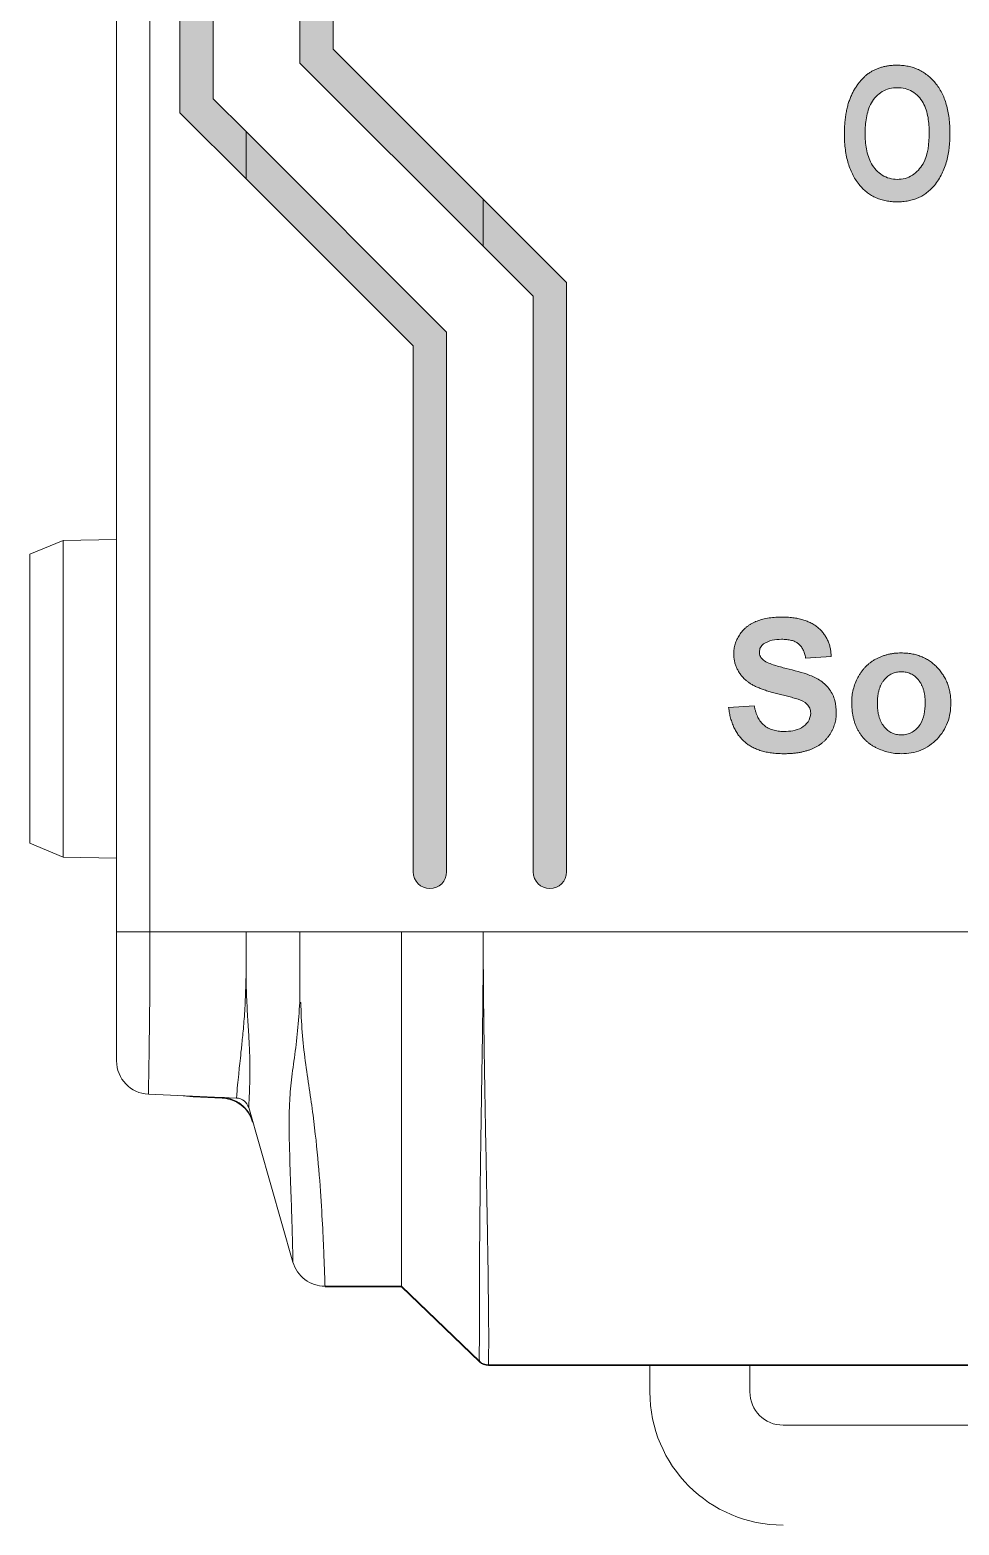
# Model space of a CAD drawing. Extents: x 222 to 1672, y 144 to 807.
# Drawn here: x 921.63 to 935.57, y 371.67 to 394.12 of the extents above; entities that cross this region are included whole.
import ezdxf

# ---------------------------------------------------------------- set-up
doc = ezdxf.new("R2010")
doc.units = 0
doc.header["$LTSCALE"] = 2
doc.header["$MEASUREMENT"] = 0
doc.layers.get('0').update_dxf_attribs({"linetype": 'CONTINUOUS'})
doc.layers.add('DIM', color=7, linetype='CONTINUOUS')

msp = doc.modelspace()

# ---------------------------------------------------------------- hatches: boundary and pattern name
at = {"layer": 'DIM', "lineweight": 5}
for points in [[(926.18036, 393.826), (926.18036, 463.32772), (928.43036, 465.57772), (928.43036, 466.28483), (925.68036, 463.53483), (925.68036, 393.61889), (928.43036, 390.86889), (928.43036, 391.576)], [(924.38036, 393.08042), (924.38036, 464.07331), (924.87225, 464.56521), (924.87225, 465.27231), (923.88036, 464.28042), (923.88036, 392.87331), (924.87225, 391.88141), (924.87225, 392.58852)]]:
    msp.add_hatch(color=256, dxfattribs=at).paths.add_polyline_path(points, flags=0)
h = msp.add_hatch(color=256, dxfattribs=at)
edge = h.paths.add_edge_path(flags=0)
edge.add_spline(control_points=[(935.4325, 392.5605), (935.432, 392.60044), (935.43103, 392.67802), (935.41998, 392.79078), (935.40353, 392.89673), (935.37901, 392.99547), (935.34846, 393.08754), (935.31013, 393.17211), (935.26547, 393.2501), (935.21337, 393.32008), (935.15629, 393.38269), (935.09461, 393.4371), (935.0289, 393.4833), (934.95914, 393.52136), (934.88514, 393.5508), (934.80704, 393.5713), (934.72501, 393.58438), (934.66889, 393.58577), (934.64029, 393.58647)], knot_values=[0, 0, 0, 0, 0.16413341, 0.31887244, 0.46535382, 0.60456446, 0.73665105, 0.86360149, 0.98570802, 1.10540048, 1.22153028, 1.33344552, 1.44284486, 1.55110726, 1.65944821, 1.76940037, 1.8825143, 2, 2, 2, 2], weights=[1, 1, 1, 1, 1, 1, 1, 1, 1, 1, 1, 1, 1, 1, 1, 1, 1, 1, 1], degree=3, periodic=0)
edge.add_spline(control_points=[(934.64029, 393.58647), (934.62053, 393.5862), (934.58161, 393.58565), (934.52437, 393.58031), (934.46937, 393.57128), (934.41653, 393.55929), (934.36602, 393.54346), (934.31797, 393.52377), (934.27186, 393.50107), (934.22795, 393.47468), (934.18635, 393.44443), (934.14704, 393.4106), (934.10931, 393.37356), (934.07419, 393.33225), (934.0403, 393.2878), (934.00936, 393.23912), (933.9793, 393.18759), (933.95243, 393.13183), (933.92724, 393.07263), (933.90662, 393.00905), (933.88797, 392.94201), (933.8738, 392.87072), (933.86179, 392.79576), (933.85396, 392.71675), (933.84895, 392.63389), (933.84838, 392.57728), (933.84808, 392.54832)], knot_values=[0, 0, 0, 0, 0.08035255, 0.15825319, 0.23350365, 0.30690328, 0.37841689, 0.44850048, 0.5178831, 0.58723082, 0.65655889, 0.72679347, 0.7979847, 0.87132245, 0.94713391, 1.02511223, 1.10570173, 1.1896033, 1.27665455, 1.36712093, 1.46121165, 1.55950454, 1.66252583, 1.76982127, 1.88224659, 2, 2, 2, 2], weights=[1, 1, 1, 1, 1, 1, 1, 1, 1, 1, 1, 1, 1, 1, 1, 1, 1, 1, 1, 1, 1, 1, 1, 1, 1, 1, 1], degree=3, periodic=0)
edge.add_spline(control_points=[(933.84808, 392.54832), (933.84875, 392.50866), (933.85004, 392.43134), (933.86118, 392.31862), (933.87923, 392.21235), (933.90463, 392.11262), (933.93765, 392.01942), (933.97777, 391.93275), (934.02524, 391.85224), (934.06305, 391.80376), (934.08185, 391.77966)], knot_values=[0, 0, 0, 0, 0.2902097, 0.56574209, 0.82794709, 1.07839024, 1.31793375, 1.55047019, 1.77645499, 2, 2, 2, 2], weights=[1, 1, 1, 1, 1, 1, 1, 1, 1, 1, 1], degree=3, periodic=0)
edge.add_spline(control_points=[(934.08185, 391.77966), (934.09923, 391.75996), (934.13352, 391.7211), (934.1929, 391.67166), (934.25595, 391.62899), (934.32395, 391.59425), (934.39671, 391.56732), (934.47423, 391.5486), (934.55629, 391.53625), (934.61265, 391.53511), (934.64151, 391.53453)], knot_values=[0, 0, 0, 0, 0.24894178, 0.491279, 0.73095165, 0.97041785, 1.2141796, 1.46549759, 1.72625883, 2, 2, 2, 2], weights=[1, 1, 1, 1, 1, 1, 1, 1, 1, 1, 1], degree=3, periodic=0)
edge.add_spline(control_points=[(934.64151, 391.53453), (934.67009, 391.53535), (934.72599, 391.53695), (934.80769, 391.5483), (934.88462, 391.5679), (934.95726, 391.59462), (935.02501, 391.62988), (935.08823, 391.67272), (935.14695, 391.72331), (935.18131, 391.76232), (935.19873, 391.78209)], knot_values=[0, 0, 0, 0, 0.27166142, 0.53138012, 0.78216013, 1.02510132, 1.26553446, 1.50630444, 1.74972172, 2, 2, 2, 2], weights=[1, 1, 1, 1, 1, 1, 1, 1, 1, 1, 1], degree=3, periodic=0)
edge.add_spline(control_points=[(935.19873, 391.78209), (935.24174, 391.83711), (935.28091, 391.89447), (935.34129, 392.01726), (935.36503, 392.08171), (935.41938, 392.28286), (935.43021, 392.42185), (935.4325, 392.5605)], knot_values=[0, 0, 0, 0, 0.5, 0.5, 1, 1, 2, 2, 2, 2], weights=[1, 1, 1, 1, 1, 1, 1, 1], degree=3, periodic=0)
edge = h.paths.add_edge_path(flags=0)
edge.add_spline(control_points=[(935.12081, 392.56862), (935.11903, 392.40992), (935.10521, 392.24731), (934.98912, 392.03765), (934.93389, 391.97793), (934.83454, 391.91431), (934.79773, 391.8978), (934.72143, 391.87679), (934.68203, 391.87359), (934.64232, 391.87219)], knot_values=[0, 0, 0, 0, 1, 1, 1.5, 1.5, 1.75, 1.75, 2, 2, 2, 2], weights=[1, 1, 1, 1, 1, 1, 1, 1, 1, 1], degree=3, periodic=0)
edge.add_spline(control_points=[(934.64232, 391.87219), (934.60243, 391.87348), (934.56243, 391.87757), (934.48681, 391.89861), (934.45034, 391.9149), (934.35, 391.97896), (934.29553, 392.03912), (934.21641, 392.1754), (934.19331, 392.2525), (934.16472, 392.40513), (934.1607, 392.48317), (934.15977, 392.56172)], knot_values=[0, 0, 0, 0, 0.25, 0.25, 0.5, 0.5, 1, 1, 1.5, 1.5, 2, 2, 2, 2], weights=[1, 1, 1, 1, 1, 1, 1, 1, 1, 1, 1, 1], degree=3, periodic=0)
edge.add_spline(control_points=[(934.15977, 392.56172), (934.16066, 392.64072), (934.16479, 392.71932), (934.19193, 392.87424), (934.21423, 392.95145), (934.29187, 393.08976), (934.34883, 393.14937), (934.44963, 393.20972), (934.48686, 393.22504), (934.56339, 393.24427), (934.60262, 393.24799), (934.64232, 393.24881)], knot_values=[0, 0, 0, 0, 0.5, 0.5, 1, 1, 1.5, 1.5, 1.75, 1.75, 2, 2, 2, 2], weights=[1, 1, 1, 1, 1, 1, 1, 1, 1, 1, 1, 1], degree=3, periodic=0)
edge.add_spline(control_points=[(934.64232, 393.24881), (934.72115, 393.24715), (934.80009, 393.23099), (934.93451, 393.14974), (934.9903, 393.09069), (935.0674, 392.95429), (935.08935, 392.87734), (935.11602, 392.72448), (935.11975, 392.64673), (935.12081, 392.56862)], knot_values=[0, 0, 0, 0, 0.5, 0.5, 1, 1, 1.5, 1.5, 2, 2, 2, 2], weights=[1, 1, 1, 1, 1, 1, 1, 1, 1, 1], degree=3, periodic=0)
h = msp.add_hatch(color=256, dxfattribs=at)
edge = h.paths.add_edge_path(flags=0)
edge.add_line((927.38036, 389.37331), (927.38036, 381.47686))
edge.add_arc((927.63036, 381.47686), 0.25, 180, 360)
edge.add_line((927.88036, 381.47686), (927.88036, 389.58042))
edge.add_line((927.88036, 389.58042), (924.87225, 392.58852))
edge.add_line((924.87225, 392.58852), (924.87225, 391.88141))
edge.add_line((924.87225, 391.88141), (927.38036, 389.37331))
h = msp.add_hatch(color=256, dxfattribs=at)
edge = h.paths.add_edge_path(flags=0)
edge.add_line((929.18036, 390.11889), (929.18036, 381.47686))
edge.add_arc((929.43036, 381.47686), 0.25, 180, 360)
edge.add_line((929.68036, 381.47686), (929.68036, 390.326))
edge.add_line((929.68036, 390.326), (928.43036, 391.576))
edge.add_line((928.43036, 391.576), (928.43036, 390.86889))
edge.add_line((928.43036, 390.86889), (929.18036, 390.11889))
h = msp.add_hatch(color=256, dxfattribs=at)
edge = h.paths.add_edge_path(flags=0)
edge.add_spline(control_points=[(933.34291, 383.8606), (933.34143, 383.81477), (933.3286, 383.7694), (933.27682, 383.69425), (933.2423, 383.66332), (933.16448, 383.618), (933.12037, 383.60429), (933.03227, 383.58754), (932.9874, 383.58505), (932.94226, 383.58456)], knot_values=[0, 0, 0, 0, 0.25, 0.25, 0.5, 0.5, 0.75, 0.75, 1, 1, 1, 1], weights=[1, 1, 1, 1, 1, 1, 1, 1, 1, 1], degree=3, periodic=0)
edge.add_spline(control_points=[(932.94226, 383.58456), (932.92703, 383.58488), (932.89729, 383.5855), (932.85378, 383.59002), (932.81265, 383.59709), (932.77383, 383.60703), (932.73765, 383.62033), (932.70378, 383.63652), (932.67194, 383.65511), (932.64303, 383.67748), (932.61628, 383.70241), (932.59211, 383.73086), (932.57001, 383.7624), (932.55094, 383.79768), (932.53355, 383.83576), (932.51899, 383.87728), (932.50577, 383.92183), (932.49982, 383.95308), (932.49675, 383.96917)], knot_values=[0, 0, 0, 0, 0.07006732, 0.13674927, 0.20097561, 0.26191009, 0.32079141, 0.37793956, 0.43440358, 0.49005659, 0.54567907, 0.60230991, 0.66143742, 0.72247089, 0.78652369, 0.85374944, 0.92470767, 1, 1, 1, 1], weights=[1, 1, 1, 1, 1, 1, 1, 1, 1, 1, 1, 1, 1, 1, 1, 1, 1, 1, 1], degree=3, periodic=0)
edge.add_line((932.49675, 383.96917), (932.11214, 383.94353))
edge.add_spline(control_points=[(932.11214, 383.94353), (932.11589, 383.91609), (932.1232, 383.86261), (932.14041, 383.7852), (932.16329, 383.71303), (932.19088, 383.6458), (932.22347, 383.5836), (932.26116, 383.52641), (932.30439, 383.47439), (932.35265, 383.42729), (932.40606, 383.38533), (932.46527, 383.34954), (932.52974, 383.31908), (932.59957, 383.29378), (932.67503, 383.27467), (932.75585, 383.26135), (932.84205, 383.25269), (932.90138, 383.25172), (932.93185, 383.25122)], knot_values=[0, 0, 0, 0, 0.06919921, 0.13486906, 0.19788658, 0.25819517, 0.31627081, 0.37310853, 0.42904737, 0.48498522, 0.54133577, 0.59840526, 0.65752553, 0.71928964, 0.78372656, 0.85176584, 0.92386628, 1, 1, 1, 1], weights=[1, 1, 1, 1, 1, 1, 1, 1, 1, 1, 1, 1, 1, 1, 1, 1, 1, 1, 1], degree=3, periodic=0)
edge.add_spline(control_points=[(932.93185, 383.25122), (932.95295, 383.25148), (932.99438, 383.25199), (933.05521, 383.25513), (933.11337, 383.26069), (933.16887, 383.26866), (933.22164, 383.27914), (933.27189, 383.29136), (933.31918, 383.30629), (933.36395, 383.32306), (933.40611, 383.34236), (933.44604, 383.36392), (933.48317, 383.38852), (933.51825, 383.41497), (933.55083, 383.44377), (933.58051, 383.47541), (933.60834, 383.50887), (933.63293, 383.54509), (933.65524, 383.58236), (933.67471, 383.62058), (933.69057, 383.65973), (933.70437, 383.6992), (933.71488, 383.73952), (933.72195, 383.78054), (933.72654, 383.8223), (933.72719, 383.85044), (933.72752, 383.8646)], knot_values=[0, 0, 0, 0, 0.05590836, 0.10975835, 0.16129597, 0.21062859, 0.25822571, 0.30378869, 0.34753967, 0.38952715, 0.43037227, 0.47026867, 0.50961699, 0.54825107, 0.58659247, 0.62463069, 0.66308943, 0.70175428, 0.74046442, 0.77812067, 0.8152413, 0.85227416, 0.88882906, 0.92547289, 0.96247193, 1, 1, 1, 1], weights=[1, 1, 1, 1, 1, 1, 1, 1, 1, 1, 1, 1, 1, 1, 1, 1, 1, 1, 1, 1, 1, 1, 1, 1, 1, 1, 1], degree=3, periodic=0)
edge.add_spline(control_points=[(933.72752, 383.8646), (933.72655, 383.92654), (933.72133, 383.98826), (933.68906, 384.10803), (933.66303, 384.16368), (933.59031, 384.26438), (933.54636, 384.30757), (933.44466, 384.37875), (933.38884, 384.40439), (933.21665, 384.4718), (933.09675, 384.50171), (932.91731, 384.54585), (932.8576, 384.56127), (932.74135, 384.59977), (932.68329, 384.61919), (932.63297, 384.65787)], knot_values=[0, 0, 0, 0, 0.125, 0.125, 0.25, 0.25, 0.375, 0.375, 0.5, 0.5, 0.75, 0.75, 0.875, 0.875, 1, 1, 1, 1], weights=[1, 1, 1, 1, 1, 1, 1, 1, 1, 1, 1, 1, 1, 1, 1, 1], degree=3, periodic=0)
edge.add_spline(control_points=[(932.63297, 384.65787), (932.62386, 384.66618), (932.60638, 384.68214), (932.58766, 384.71151), (932.57549, 384.74322), (932.57429, 384.76553), (932.57368, 384.77686)], knot_values=[0, 0, 0, 0, 0.2680492, 0.51473927, 0.75365485, 1, 1, 1, 1], weights=[1, 1, 1, 1, 1, 1, 1], degree=3, periodic=0)
edge.add_spline(control_points=[(932.57368, 384.77686), (932.57442, 384.78899), (932.57588, 384.81263), (932.58802, 384.84606), (932.60818, 384.87566), (932.6269, 384.89056), (932.63658, 384.89826)], knot_values=[0, 0, 0, 0, 0.25511467, 0.49749816, 0.74053569, 1, 1, 1, 1], weights=[1, 1, 1, 1, 1, 1, 1], degree=3, periodic=0)
edge.add_spline(control_points=[(932.63658, 384.89826), (932.67608, 384.9246), (932.71865, 384.94394), (932.81144, 384.96515), (932.85906, 384.9683), (932.90661, 384.96917)], knot_values=[0, 0, 0, 0, 0.5, 0.5, 1, 1, 1, 1], weights=[1, 1, 1, 1, 1, 1], degree=3, periodic=0)
edge.add_spline(control_points=[(932.90661, 384.96917), (932.9201, 384.96888), (932.94618, 384.96831), (932.98408, 384.96574), (933.0194, 384.96043), (933.05224, 384.95337), (933.08242, 384.94417), (933.11005, 384.93301), (933.13475, 384.91931), (933.15744, 384.90394), (933.17748, 384.88572), (933.19559, 384.86505), (933.21227, 384.84194), (933.22689, 384.81614), (933.23946, 384.7875), (933.25003, 384.75634), (933.25944, 384.72269), (933.26376, 384.69918), (933.26598, 384.68712)], knot_values=[0, 0, 0, 0, 0.07918714, 0.15305754, 0.22277032, 0.28856256, 0.35004068, 0.4076722, 0.46308713, 0.51547696, 0.568194, 0.62149613, 0.67652179, 0.73513601, 0.79513275, 0.85981885, 0.92807151, 1, 1, 1, 1], weights=[1, 1, 1, 1, 1, 1, 1, 1, 1, 1, 1, 1, 1, 1, 1, 1, 1, 1, 1], degree=3, periodic=0)
edge.add_line((933.26598, 384.68712), (933.6506, 384.71276))
edge.add_spline(control_points=[(933.6506, 384.71276), (933.64925, 384.73457), (933.64661, 384.77734), (933.63608, 384.83975), (933.62016, 384.89887), (933.59848, 384.95454), (933.57087, 385.00669), (933.53801, 385.05561), (933.49969, 385.10124), (933.45577, 385.14302), (933.40646, 385.18092), (933.35093, 385.21349), (933.28985, 385.24093), (933.22327, 385.26396), (933.15093, 385.28139), (933.07281, 385.29353), (932.98916, 385.30134), (932.93147, 385.30211), (932.9018, 385.30251)], knot_values=[0, 0, 0, 0, 0.06098029, 0.11959172, 0.17640544, 0.2316693, 0.28605161, 0.34087077, 0.39592535, 0.45210891, 0.50984053, 0.56919352, 0.6314457, 0.69654702, 0.76565049, 0.83891638, 0.91717975, 1, 1, 1, 1], weights=[1, 1, 1, 1, 1, 1, 1, 1, 1, 1, 1, 1, 1, 1, 1, 1, 1, 1, 1], degree=3, periodic=0)
edge.add_spline(control_points=[(932.9018, 385.30251), (932.86557, 385.30169), (932.79567, 385.30011), (932.69485, 385.28726), (932.60225, 385.26588), (932.53108, 385.24051), (932.47866, 385.21618), (932.44244, 385.19564), (932.40814, 385.17385), (932.37675, 385.1493), (932.34703, 385.12363), (932.3201, 385.09533), (932.29559, 385.06509), (932.26597, 385.02288), (932.23557, 384.96702), (932.20868, 384.8969), (932.19194, 384.82426), (932.19002, 384.77481), (932.18906, 384.75002)], knot_values=[0, 0, 0, 0, 0.10729509, 0.20700126, 0.30046269, 0.38830485, 0.43024747, 0.4715149, 0.51156605, 0.5504957, 0.5894595, 0.62779162, 0.66603585, 0.70466687, 0.78043998, 0.85368957, 0.92663407, 1, 1, 1, 1], weights=[1, 1, 1, 1, 1, 1, 1, 1, 1, 1, 1, 1, 1, 1, 1, 1, 1, 1, 1], degree=3, periodic=0)
edge.add_spline(control_points=[(932.18906, 384.75002), (932.18954, 384.73075), (932.19048, 384.69281), (932.19975, 384.63709), (932.21406, 384.58361), (932.23425, 384.53221), (932.26048, 384.48324), (932.29234, 384.43643), (932.33026, 384.39211), (932.35906, 384.36514), (932.37376, 384.35138)], knot_values=[0, 0, 0, 0, 0.12734861, 0.25078639, 0.3724959, 0.49305888, 0.61516521, 0.73913596, 0.86694632, 1, 1, 1, 1], weights=[1, 1, 1, 1, 1, 1, 1, 1, 1, 1, 1], degree=3, periodic=0)
edge.add_spline(control_points=[(932.37376, 384.35138), (932.3856, 384.34167), (932.41029, 384.32143), (932.45265, 384.29431), (932.5007, 384.26797), (932.55488, 384.24275), (932.61538, 384.21927), (932.68175, 384.1967), (932.75401, 384.17428), (932.80464, 384.16163), (932.83089, 384.15507)], knot_values=[0, 0, 0, 0, 0.09154166, 0.19076828, 0.30013236, 0.41909822, 0.54781421, 0.68797134, 0.83827152, 1, 1, 1, 1], weights=[1, 1, 1, 1, 1, 1, 1, 1, 1, 1, 1], degree=3, periodic=0)
edge.add_spline(control_points=[(932.83089, 384.15507), (932.85801, 384.14818), (932.88515, 384.14137), (932.91233, 384.1347), (932.93951, 384.12803), (932.96655, 384.12082), (932.99363, 384.1138), (933.02075, 384.10676), (933.04792, 384.09991), (933.07486, 384.09223), (933.10181, 384.08454), (933.12883, 384.07703), (933.15541, 384.06813)], knot_values=[0, 0, 0, 0, 0.00008395, 0.00008395, 0.00008395, 0.00016791, 0.00016791, 0.00016791, 0.00025196, 0.00025196, 0.00025196, 0.00033603, 0.00033603, 0.00033603, 0.00033603], weights=[1, 1, 1, 1, 1, 1, 1, 1, 1, 1, 1, 1, 1], degree=3, periodic=0)
edge.add_spline(control_points=[(933.15541, 384.06813), (933.20266, 384.05028), (933.25038, 384.03067), (933.30577, 383.97885), (933.32034, 383.95753), (933.33889, 383.91054), (933.34211, 383.88582), (933.34291, 383.8606)], knot_values=[0, 0, 0, 0, 0.5, 0.5, 0.75, 0.75, 1, 1, 1, 1], weights=[1, 1, 1, 1, 1, 1, 1, 1], degree=3, periodic=0)
h = msp.add_hatch(color=256, dxfattribs=at)
edge = h.paths.add_edge_path(flags=0)
edge.add_spline(control_points=[(935.44547, 384.01164), (935.44493, 384.03825), (935.44387, 384.09047), (935.43332, 384.16684), (935.41759, 384.23992), (935.3947, 384.30951), (935.36486, 384.37549), (935.32865, 384.43794), (935.28578, 384.49671), (935.23724, 384.55174), (935.18346, 384.6016), (935.1255, 384.64519), (935.06367, 384.6819), (934.99828, 384.712), (934.9291, 384.73535), (934.85626, 384.75216), (934.77963, 384.76235), (934.72729, 384.76347), (934.70068, 384.76404)], knot_values=[0, 0, 0, 0, 0.0672458, 0.13195148, 0.19453995, 0.25604157, 0.31679156, 0.37730935, 0.438228, 0.50042087, 0.56254221, 0.62331846, 0.68342512, 0.74400786, 0.80497609, 0.86771375, 0.9327542, 1, 1, 1, 1], weights=[1, 1, 1, 1, 1, 1, 1, 1, 1, 1, 1, 1, 1, 1, 1, 1, 1, 1, 1], degree=3, periodic=0)
edge.add_spline(control_points=[(934.70068, 384.76404), (934.68317, 384.76372), (934.64864, 384.76309), (934.59743, 384.75844), (934.54744, 384.75156), (934.49889, 384.74073), (934.45126, 384.72836), (934.40537, 384.71148), (934.36019, 384.69288), (934.31673, 384.67082), (934.27497, 384.6461), (934.23577, 384.61829), (934.19863, 384.58838), (934.16463, 384.55513), (934.13237, 384.51991), (934.10261, 384.48183), (934.07595, 384.44066), (934.04295, 384.38356), (934.00941, 384.30877), (933.97977, 384.21666), (933.96195, 384.12277), (933.95951, 384.05966), (933.95829, 384.02807)], knot_values=[0, 0, 0, 0, 0.04488445, 0.08854094, 0.13179122, 0.17417592, 0.21604696, 0.25785913, 0.29945617, 0.34126834, 0.38273406, 0.42378045, 0.46443062, 0.50487831, 0.54560774, 0.58684798, 0.62864192, 0.67129006, 0.75589395, 0.83820788, 0.91901405, 1, 1, 1, 1], weights=[1, 1, 1, 1, 1, 1, 1, 1, 1, 1, 1, 1, 1, 1, 1, 1, 1, 1, 1, 1, 1, 1, 1], degree=3, periodic=0)
edge.add_spline(control_points=[(933.95829, 384.02807), (933.95862, 384.00763), (933.95926, 383.9675), (933.96375, 383.90852), (933.97092, 383.85195), (933.98077, 383.7977), (933.99409, 383.74595), (934.0101, 383.69656), (934.02886, 383.64945), (934.05098, 383.60492), (934.07595, 383.56288), (934.103, 383.52284), (934.13379, 383.48615), (934.16639, 383.45153), (934.20224, 383.42), (934.24049, 383.39089), (934.28154, 383.36424), (934.3396, 383.33318), (934.41515, 383.30058), (934.50897, 383.27181), (934.60535, 383.25445), (934.67043, 383.2523), (934.70308, 383.25122)], knot_values=[0, 0, 0, 0, 0.05044426, 0.09902922, 0.14587834, 0.19112928, 0.23501532, 0.2776445, 0.3192014, 0.36003048, 0.40022001, 0.43980494, 0.47913521, 0.51829942, 0.55705655, 0.59680579, 0.63684774, 0.67769809, 0.75918913, 0.83946946, 0.91944815, 1, 1, 1, 1], weights=[1, 1, 1, 1, 1, 1, 1, 1, 1, 1, 1, 1, 1, 1, 1, 1, 1, 1, 1, 1, 1, 1, 1], degree=3, periodic=0)
edge.add_spline(control_points=[(934.70308, 383.25122), (934.75301, 383.2522), (934.80276, 383.25496), (934.901, 383.273), (934.94915, 383.28618), (935.08625, 383.34174), (935.16954, 383.40029), (935.30737, 383.5425), (935.36139, 383.62737), (935.4137, 383.76751), (935.42578, 383.8156), (935.442, 383.91259), (935.44447, 383.962), (935.44547, 384.01164)], knot_values=[0, 0, 0, 0, 0.125, 0.125, 0.25, 0.25, 0.5, 0.5, 0.75, 0.75, 0.875, 0.875, 1, 1, 1, 1], weights=[1, 1, 1, 1, 1, 1, 1, 1, 1, 1, 1, 1, 1, 1], degree=3, periodic=0)
edge = h.paths.add_edge_path(flags=0)
edge.add_spline(control_points=[(935.06085, 384.01044), (935.06001, 383.9545), (935.05661, 383.89888), (935.03331, 383.78966), (935.01349, 383.73643), (934.95218, 383.64218), (934.91102, 383.60204), (934.83892, 383.56064), (934.81244, 383.55001), (934.75846, 383.53639), (934.73068, 383.53419), (934.70268, 383.53327)], knot_values=[0, 0, 0, 0, 0.25, 0.25, 0.5, 0.5, 0.75, 0.75, 0.875, 0.875, 1, 1, 1, 1], weights=[1, 1, 1, 1, 1, 1, 1, 1, 1, 1, 1, 1], degree=3, periodic=0)
edge.add_spline(control_points=[(934.70268, 383.53327), (934.69024, 383.53368), (934.66577, 383.53448), (934.62971, 383.54018), (934.59523, 383.54987), (934.56206, 383.56308), (934.5306, 383.58049), (934.50089, 383.60189), (934.47275, 383.62703), (934.4459, 383.65532), (934.42127, 383.68728), (934.40057, 383.72347), (934.38246, 383.76253), (934.36819, 383.80521), (934.35635, 383.85093), (934.34869, 383.90032), (934.34375, 383.95291), (934.34319, 383.98906), (934.34291, 384.00763)], knot_values=[0, 0, 0, 0, 0.05585275, 0.10988246, 0.16342741, 0.2164357, 0.26984952, 0.3244355, 0.38051317, 0.43905703, 0.49938887, 0.56120465, 0.62587512, 0.69244195, 0.76298526, 0.83771727, 0.91660703, 1, 1, 1, 1], weights=[1, 1, 1, 1, 1, 1, 1, 1, 1, 1, 1, 1, 1, 1, 1, 1, 1, 1, 1], degree=3, periodic=0)
edge.add_spline(control_points=[(934.34291, 384.00763), (934.34319, 384.02621), (934.34375, 384.06236), (934.34869, 384.11495), (934.35635, 384.16433), (934.36819, 384.21006), (934.38246, 384.25273), (934.40057, 384.2918), (934.42127, 384.32798), (934.4459, 384.35995), (934.47275, 384.38824), (934.50089, 384.41338), (934.5306, 384.43478), (934.56206, 384.45218), (934.59523, 384.4654), (934.62971, 384.47509), (934.66577, 384.48079), (934.69024, 384.48159), (934.70268, 384.48199)], knot_values=[0, 0, 0, 0, 0.08339297, 0.16228273, 0.23701474, 0.30755805, 0.37412488, 0.43879535, 0.50061113, 0.56094297, 0.61948683, 0.6755645, 0.73015048, 0.7835643, 0.83657259, 0.89011754, 0.94414725, 1, 1, 1, 1], weights=[1, 1, 1, 1, 1, 1, 1, 1, 1, 1, 1, 1, 1, 1, 1, 1, 1, 1, 1], degree=3, periodic=0)
edge.add_spline(control_points=[(934.70268, 384.48199), (934.71512, 384.48159), (934.7396, 384.48079), (934.77564, 384.47507), (934.81004, 384.46548), (934.84299, 384.45208), (934.87437, 384.4348), (934.90405, 384.41336), (934.9322, 384.38835), (934.95867, 384.35993), (934.98287, 384.32787), (935.00351, 384.29189), (935.02177, 384.25304), (935.03602, 384.21063), (935.04724, 384.1652), (935.05512, 384.11657), (935.06002, 384.06463), (935.06057, 384.02888), (935.06085, 384.01044)], knot_values=[0, 0, 0, 0, 0.056166, 0.11049873, 0.16434398, 0.21709058, 0.27080396, 0.32569609, 0.38208826, 0.4405482, 0.50085465, 0.56301712, 0.62750273, 0.69444289, 0.76465007, 0.83861096, 0.91674215, 1, 1, 1, 1], weights=[1, 1, 1, 1, 1, 1, 1, 1, 1, 1, 1, 1, 1, 1, 1, 1, 1, 1, 1], degree=3, periodic=0)

# ---------------------------------------------------------------- linework, layer by layer
at = {"linetype": 'Continuous', "lineweight": 5}
for p, q in [((922.93036, 380.57686), (922.93036, 476.57686)), ((923.43036, 476.57686), (923.43036, 380.57686)), ((923.88036, 464.28042), (923.88036, 392.87331)), ((924.38036, 393.08041), (924.38036, 464.07331)), ((925.68036, 463.53483), (925.68036, 393.61889)), ((926.18036, 393.826), (926.18036, 463.32773)), ((928.43036, 391.576), (926.18036, 393.826)), ((925.68036, 393.61889), (928.43036, 390.86889)), ((924.87225, 392.58852), (924.38036, 393.08041)), ((923.88036, 392.87331), (924.87225, 391.88141)), ((927.88036, 389.58042), (924.87225, 392.58852)), ((924.87225, 391.88141), (924.87225, 392.58852)), ((924.87225, 391.88141), (927.38036, 389.37331)), ((929.68036, 390.326), (928.43036, 391.576)), ((928.43036, 391.576), (928.43036, 390.86889)), ((928.43036, 390.86889), (929.18036, 390.11889)), ((929.68036, 381.47686), (929.68036, 390.326)), ((929.18036, 390.11889), (929.18036, 381.47686)), ((927.88036, 381.47686), (927.88036, 389.58042)), ((927.38036, 389.37331), (927.38036, 381.47686)), ((922.13028, 386.45417), (921.63036, 386.24545)), ((922.93036, 386.46814), (922.13028, 386.45417)), ((922.13028, 386.45417), (922.13028, 381.69955)), ((921.63036, 381.90828), (921.63036, 386.24545)), ((921.63036, 381.90828), (922.13028, 381.69955)), ((922.13028, 381.69955), (922.93036, 381.68559)), ((923.43036, 380.57686), (922.93036, 380.57686)), ((923.43036, 380.57686), (924.87225, 380.57686)), ((925.68036, 380.57686), (924.87225, 380.57686)), ((927.20658, 380.57686), (925.68036, 380.57686)), ((928.43036, 380.57686), (927.20658, 380.57686)), ((944.43036, 380.57686), (928.43036, 380.57686)), ((924.86886, 379.87629), (924.87225, 379.87627)), ((925.68036, 379.51797), (925.69599, 379.51788)), ((924.72841, 378.08312), (923.40855, 378.14075)), ((923.92773, 378.11808), (924.07801, 378.10199)), ((924.07801, 378.10199), (924.51265, 378.08302)), ((925.5765, 375.62084), (924.91194, 377.93844)), ((927.20658, 375.25866), (926.05713, 375.25866)), ((928.37223, 374.13299), (927.20658, 375.25866)), ((926.05713, 375.24913), (927.20658, 375.24913)), ((927.20658, 375.24913), (928.37223, 374.12347)), ((944.34955, 374.07686), (928.51116, 374.07686)), ((928.51116, 374.06733), (931.93036, 374.06733)), ((930.93036, 374.06733), (930.93036, 373.67256)), ((931.93036, 374.06733), (931.93036, 374.07686)), ((931.93036, 374.06733), (940.93036, 374.06733)), ((932.43036, 373.67256), (932.43036, 374.06733)), ((939.93036, 373.17256), (932.93036, 373.17256))]:
    msp.add_line(p, q, dxfattribs=at)
for centre, radius, start, end in [((927.63036, 381.47686), 0.25, 180, 0), ((929.43036, 381.47686), 0.25, 180, 0), ((923.43036, 378.64027), 0.5, 180, 267.5), ((924.49084, 377.58349), 0.5, 16, 87.5), ((928.51116, 374.26733), 0.2, 226, 270), ((932.93036, 373.67257), 2, 180, 270), ((932.93036, 373.67257), 0.5, 180, 270)]:
    msp.add_arc(centre, radius, start, end, dxfattribs=at)
for points, knots in [([(933.84808, 392.54832), (933.84838, 392.57728), (933.84895, 392.63389), (933.85396, 392.71675), (933.86179, 392.79576), (933.8738, 392.87072), (933.88797, 392.94201), (933.90662, 393.00905), (933.92724, 393.07263), (933.95243, 393.13183), (933.9793, 393.18759), (934.00936, 393.23912), (934.0403, 393.2878), (934.07419, 393.33225), (934.10931, 393.37356), (934.14704, 393.4106), (934.18635, 393.44443), (934.22795, 393.47468), (934.27186, 393.50107), (934.31797, 393.52377), (934.36602, 393.54346), (934.41653, 393.55929), (934.46937, 393.57128), (934.52437, 393.58031), (934.58161, 393.58565), (934.62053, 393.5862), (934.64029, 393.58647)], [0, 0, 0, 0, 0.05887671, 0.11508936, 0.16873709, 0.22024773, 0.26939418, 0.31643954, 0.36167273, 0.40519835, 0.44714913, 0.48744389, 0.52643304, 0.56433878, 0.60100765, 0.63660326, 0.67172056, 0.70638459, 0.74105845, 0.77574976, 0.81079156, 0.84654836, 0.88324817, 0.9208734, 0.95982373, 1, 1, 1, 1]), ([(934.64029, 393.58647), (934.66889, 393.58577), (934.72501, 393.58438), (934.80704, 393.5713), (934.88514, 393.5508), (934.95914, 393.52136), (935.0289, 393.4833), (935.09461, 393.4371), (935.15629, 393.38269), (935.21337, 393.32008), (935.26547, 393.2501), (935.31013, 393.17211), (935.34846, 393.08754), (935.37901, 392.99547), (935.40353, 392.89673), (935.41998, 392.79078), (935.43103, 392.67802), (935.432, 392.60044), (935.4325, 392.5605)], [0, 0, 0, 0, 0.05874285, 0.11529982, 0.17027589, 0.22444637, 0.27857757, 0.33327724, 0.38923486, 0.44729976, 0.50714599, 0.56819925, 0.63167447, 0.69771777, 0.76732309, 0.84056378, 0.91793329, 1, 1, 1, 1]), ([(934.64232, 393.24881), (934.60262, 393.24799), (934.56339, 393.24427), (934.48686, 393.22504), (934.44963, 393.20972), (934.34883, 393.14937), (934.29187, 393.08976), (934.21423, 392.95145), (934.19193, 392.87424), (934.16479, 392.71932), (934.16066, 392.64072), (934.15977, 392.56172)], [0, 0, 0, 0, 0.125, 0.125, 0.25, 0.25, 0.5, 0.5, 0.75, 0.75, 1, 1, 1, 1]), ([(935.12081, 392.56862), (935.11975, 392.64673), (935.11602, 392.72448), (935.08935, 392.87734), (935.0674, 392.95429), (934.9903, 393.09069), (934.93451, 393.14974), (934.80009, 393.23099), (934.72115, 393.24715), (934.64232, 393.24881)], [0, 0, 0, 0, 0.25, 0.25, 0.5, 0.5, 0.75, 0.75, 1, 1, 1, 1]), ([(934.08185, 391.77966), (934.06305, 391.80376), (934.02524, 391.85224), (933.97777, 391.93275), (933.93765, 392.01942), (933.90463, 392.11262), (933.87923, 392.21235), (933.86118, 392.31862), (933.85004, 392.43134), (933.84875, 392.50866), (933.84808, 392.54832)], [0, 0, 0, 0, 0.11177251, 0.2247649, 0.34103312, 0.46080488, 0.58602645, 0.71712896, 0.85489515, 1, 1, 1, 1]), ([(934.15977, 392.56172), (934.1607, 392.48317), (934.16472, 392.40513), (934.19331, 392.2525), (934.21641, 392.1754), (934.29553, 392.03912), (934.35, 391.97896), (934.45034, 391.9149), (934.48681, 391.89861), (934.56243, 391.87757), (934.60243, 391.87348), (934.64232, 391.87219)], [0, 0, 0, 0, 0.25, 0.25, 0.5, 0.5, 0.75, 0.75, 0.875, 0.875, 1, 1, 1, 1]), ([(934.64232, 391.87219), (934.68203, 391.87359), (934.72143, 391.87679), (934.79773, 391.8978), (934.83454, 391.91431), (934.93389, 391.97793), (934.98912, 392.03765), (935.10521, 392.24731), (935.11903, 392.40992), (935.12081, 392.56862)], [0, 0, 0, 0, 0.125, 0.125, 0.25, 0.25, 0.5, 0.5, 1, 1, 1, 1]), ([(935.4325, 392.5605), (935.43021, 392.42185), (935.41938, 392.28286), (935.36503, 392.08171), (935.34129, 392.01726), (935.28091, 391.89447), (935.24174, 391.83711), (935.19873, 391.78209)], [0, 0, 0, 0, 0.5, 0.5, 0.75, 0.75, 1, 1, 1, 1]), ([(934.64151, 391.53453), (934.61265, 391.53511), (934.55629, 391.53625), (934.47423, 391.5486), (934.39671, 391.56732), (934.32395, 391.59425), (934.25595, 391.62899), (934.1929, 391.67166), (934.13352, 391.7211), (934.09923, 391.75996), (934.08185, 391.77966)], [0, 0, 0, 0, 0.13687058, 0.2672512, 0.3929102, 0.51479108, 0.63452417, 0.7543605, 0.87552911, 1, 1, 1, 1]), ([(935.19873, 391.78209), (935.18131, 391.76232), (935.14695, 391.72331), (935.08823, 391.67272), (935.02501, 391.62988), (934.95726, 391.59462), (934.88462, 391.5679), (934.80769, 391.5483), (934.72599, 391.53695), (934.67009, 391.53535), (934.64151, 391.53453)], [0, 0, 0, 0, 0.12513914, 0.24684778, 0.36723277, 0.48744934, 0.60891993, 0.73430994, 0.86416929, 1, 1, 1, 1]), ([(922.93036, 378.64027), (922.93036, 378.64027), (922.93036, 378.64995), (922.93036, 378.70481), (922.93036, 378.74859), (922.93036, 378.87479), (922.93036, 378.92731), (922.93036, 379.03528), (922.93036, 379.07613), (922.93036, 379.17291), (922.93036, 379.22924), (922.93036, 379.36377), (922.93036, 379.44393), (922.93036, 379.63166), (922.93036, 379.74142), (922.93036, 379.97052), (922.93036, 380.09073), (922.93036, 380.33309), (922.93036, 380.45484), (922.93036, 380.57686)], [0, 0, 0, 0, 0.25, 0.25, 0.5, 0.5, 0.625, 0.625, 0.6875, 0.6875, 0.75, 0.75, 0.8125, 0.8125, 0.875, 0.875, 0.9375, 0.9375, 1, 1, 1, 1]), ([(923.43036, 380.57686), (923.43036, 380.30051), (923.43011, 380.02005), (923.42812, 379.62603), (923.42715, 379.49731), (923.42483, 379.26314), (923.42351, 379.15707), (923.41971, 378.87431), (923.41763, 378.73975), (923.41455, 378.53237), (923.41344, 378.45813), (923.41079, 378.28225), (923.4099, 378.22489), (923.40875, 378.15285), (923.40855, 378.14075), (923.40855, 378.14075)], [0, 0, 0, 0, 0.125, 0.125, 0.1875, 0.1875, 0.25, 0.25, 0.375, 0.375, 0.5, 0.5, 0.75, 0.75, 1, 1, 1, 1]), ([(924.87225, 379.87627), (924.87225, 379.9702), (924.87225, 380.20299), (924.87225, 380.43813), (924.87225, 380.57686)], [0.894127815, 0.894127815, 0.894127815, 0.894127815, 0.9375, 1, 1, 1, 1]), ([(928.37223, 374.13299), (928.37222, 374.13388), (928.37221, 374.13564), (928.37211, 374.15077), (928.37193, 374.1762), (928.37178, 374.21354), (928.37124, 374.25799), (928.37188, 374.32832), (928.37275, 374.45787), (928.37226, 374.74217), (928.37296, 375.26423), (928.37729, 376.04963), (928.38892, 377.09526), (928.40435, 378.06861), (928.41762, 378.90033), (928.42467, 379.4734), (928.42936, 380.02277), (928.43003, 380.39668), (928.43036, 380.57686)], [0, 0, 0, 0, 0.02952148, 0.05904511, 0.08855028, 0.11802791, 0.14748184, 0.16649539, 0.22088304, 0.29391325, 0.39285928, 0.51131467, 0.61775545, 0.76241678, 0.82713473, 0.88249141, 0.94337408, 1, 1, 1, 1]), ([(928.43036, 380.57686), (928.43051, 380.45945), (928.43081, 380.21721), (928.43312, 379.84353), (928.43707, 379.41346), (928.44366, 378.90225), (928.45557, 378.13162), (928.47399, 377.15205), (928.49129, 376.24078), (928.50201, 375.59036), (928.50725, 375.11575), (928.51037, 374.76299), (928.51329, 374.53405), (928.51208, 374.33014), (928.51164, 374.22209), (928.5113, 374.16056), (928.51126, 374.1415), (928.51121, 374.1195), (928.51118, 374.09802), (928.51116, 374.0805), (928.51116, 374.07815), (928.51116, 374.07686)], [0, 0, 0, 0, 0.03665758, 0.07563307, 0.11672255, 0.17117676, 0.23597611, 0.36011116, 0.4861572, 0.54883192, 0.61370832, 0.69629979, 0.74184824, 0.77558872, 0.87075785, 0.87946032, 0.89286953, 0.91122511, 0.93486854, 0.96426016, 1, 1, 1, 1]), ([(924.72841, 378.08312), (924.72841, 378.08312), (924.72919, 378.09345), (924.7344, 378.15102), (924.7383, 378.19698), (924.75053, 378.32434), (924.75552, 378.37668), (924.76604, 378.48155), (924.77016, 378.52097), (924.77996, 378.61263), (924.78548, 378.66505), (924.79811, 378.78468), (924.80533, 378.85215), (924.82132, 379.00853), (924.83051, 379.0971), (924.84653, 379.29221), (924.85308, 379.4009), (924.86599, 379.63074), (924.86835, 379.7524), (924.86886, 379.87629)], [0, 0, 0, 0, 0.25, 0.25, 0.5, 0.5, 0.625, 0.625, 0.6875, 0.6875, 0.75, 0.75, 0.8125, 0.8125, 0.875, 0.875, 0.9375, 0.9375, 1, 1, 1, 1]), ([(924.87225, 379.87627), (924.87565, 379.75175), (924.88073, 379.62979), (924.88964, 379.39756), (924.89779, 379.28681), (924.91063, 379.08355), (924.91594, 378.98916), (924.92424, 378.81895), (924.92682, 378.74371), (924.92983, 378.60892), (924.93027, 378.54903), (924.92975, 378.44377), (924.929, 378.39829), (924.92663, 378.27719), (924.92455, 378.21656), (924.91869, 378.06923), (924.91599, 378.01606), (924.9125, 377.95011), (924.91194, 377.93844), (924.91194, 377.93844)], [0, 0, 0, 0, 0.0625, 0.0625, 0.125, 0.125, 0.1875, 0.1875, 0.25, 0.25, 0.3125, 0.3125, 0.375, 0.375, 0.5, 0.5, 0.75, 0.75, 1, 1, 1, 1]), ([(925.5765, 375.62084), (925.5765, 375.62084), (925.57597, 375.64605), (925.57373, 375.74387), (925.57198, 375.81619), (925.56684, 376.00645), (925.56351, 376.12559), (925.55506, 376.40179), (925.54985, 376.5592), (925.53772, 376.90957), (925.53054, 377.10345), (925.51949, 377.51319), (925.51459, 377.72942), (925.52751, 378.07063), (925.53592, 378.18784), (925.56229, 378.43063), (925.58007, 378.55594), (925.61516, 378.8181), (925.63199, 378.95448), (925.65879, 379.23292), (925.66796, 379.37553), (925.68036, 379.51802)], [0, 0, 0, 0, 0.125, 0.125, 0.25, 0.25, 0.375, 0.375, 0.5, 0.5, 0.625, 0.625, 0.75, 0.75, 0.8125, 0.8125, 0.875, 0.875, 0.9375, 0.9375, 1, 1, 1, 1]), ([(925.69599, 379.51788), (925.69519, 379.36752), (925.70366, 379.2186), (925.72681, 378.92544), (925.74297, 378.78173), (925.79884, 378.35837), (925.84363, 378.08482), (925.91094, 377.56891), (925.93628, 377.32515), (925.97653, 376.86699), (925.99157, 376.65212), (926.01517, 376.26896), (926.02387, 376.09829), (926.03771, 375.79924), (926.04285, 375.67091), (926.05055, 375.467), (926.05309, 375.3898), (926.05638, 375.28542), (926.05713, 375.25865), (926.05713, 375.25865)], [0, 0, 0, 0, 0.0625, 0.0625, 0.125, 0.125, 0.25, 0.25, 0.375, 0.375, 0.5, 0.5, 0.625, 0.625, 0.75, 0.75, 0.875, 0.875, 1, 1, 1, 1]), ([(924.97147, 377.73084), (924.94463, 377.82444), (924.88481, 377.91912), (924.71596, 378.05223), (924.60993, 378.0883), (924.51265, 378.09254)], [0, 0, 0, 0, 0.5, 0.5, 1, 1, 1, 1]), ([(924.72841, 378.08312), (924.76997, 378.08131), (924.81084, 378.06613), (924.87617, 378.01462), (924.90047, 377.97843), (924.91194, 377.93844)], [0, 0, 0, 0, 0.5, 0.5, 1, 1, 1, 1]), ([(927.20658, 375.25865), (927.20658, 375.25865), (927.20658, 375.37794), (927.20658, 375.81793), (927.20658, 376.33079), (927.20658, 376.94339), (927.20658, 377.50665), (927.20658, 377.91776)], [0, 0, 0, 0, 0.170475924, 0.340951848, 0.42618981, 0.511427772, 0.681903696, 0.681903696, 0.681903696, 0.681903696]), ([(925.5765, 375.62084), (925.60617, 375.51738), (925.67027, 375.42411), (925.84218, 375.29456), (925.94951, 375.25865), (926.05713, 375.25865)], [0, 0, 0, 0, 0.5, 0.5, 1, 1, 1, 1])]:
    msp.add_open_spline(points, degree=3, knots=knots, dxfattribs=at)
for points in [[(925.68036, 379.51797), (925.68036, 379.8662), (925.68036, 380.22152), (925.68036, 380.57686)], [(927.20658, 377.91776), (927.20658, 378.10953), (927.20658, 378.51343), (927.20658, 379.1705), (927.20658, 379.86439), (927.20658, 380.33951), (927.20658, 380.57686)], [(928.51116, 374.07686), (928.46121, 374.07686), (928.40816, 374.0983), (928.37223, 374.13299)]]:
    msp.add_open_spline(points, degree=3, dxfattribs=at)
at = {"layer": 'DIM', "lineweight": 5}
for p, q in [((933.6506, 384.71276), (933.26598, 384.68712)), ((932.11214, 383.94353), (932.49675, 383.96917))]:
    msp.add_line(p, q, dxfattribs=at)
for points, knots in [([(932.18906, 384.75002), (932.19002, 384.77481), (932.19194, 384.82426), (932.20868, 384.8969), (932.23557, 384.96702), (932.26597, 385.02288), (932.29559, 385.06509), (932.3201, 385.09533), (932.34703, 385.12363), (932.37675, 385.1493), (932.40814, 385.17385), (932.44244, 385.19564), (932.47866, 385.21618), (932.53108, 385.24051), (932.60225, 385.26588), (932.69485, 385.28726), (932.79567, 385.30011), (932.86557, 385.30169), (932.9018, 385.30251)], [0, 0, 0, 0, 0.07336593, 0.14631043, 0.21956002, 0.29533313, 0.33396415, 0.37220838, 0.4105405, 0.4495043, 0.48843395, 0.5284851, 0.56975253, 0.61169515, 0.69953731, 0.79299874, 0.89270491, 1, 1, 1, 1]), ([(932.9018, 385.30251), (932.93147, 385.30211), (932.98916, 385.30134), (933.07281, 385.29353), (933.15093, 385.28139), (933.22327, 385.26396), (933.28985, 385.24093), (933.35093, 385.21349), (933.40646, 385.18092), (933.45577, 385.14302), (933.49969, 385.10124), (933.53801, 385.05561), (933.57087, 385.00669), (933.59848, 384.95454), (933.62016, 384.89887), (933.63608, 384.83975), (933.64661, 384.77734), (933.64925, 384.73457), (933.6506, 384.71276)], [0, 0, 0, 0, 0.08282025, 0.16108362, 0.23434951, 0.30345298, 0.3685543, 0.43080648, 0.49015947, 0.54789109, 0.60407465, 0.65912923, 0.71394839, 0.7683307, 0.82359456, 0.88040828, 0.93901971, 1, 1, 1, 1]), ([(932.90661, 384.96917), (932.85906, 384.9683), (932.81144, 384.96515), (932.71865, 384.94394), (932.67608, 384.9246), (932.63658, 384.89826)], [0, 0, 0, 0, 0.5, 0.5, 1, 1, 1, 1]), ([(933.26598, 384.68712), (933.26376, 384.69918), (933.25944, 384.72269), (933.25003, 384.75634), (933.23946, 384.7875), (933.22689, 384.81614), (933.21227, 384.84194), (933.19559, 384.86505), (933.17748, 384.88572), (933.15744, 384.90394), (933.13475, 384.91931), (933.11005, 384.93301), (933.08242, 384.94417), (933.05224, 384.95337), (933.0194, 384.96043), (932.98408, 384.96574), (932.94618, 384.96831), (932.9201, 384.96888), (932.90661, 384.96917)], [0, 0, 0, 0, 0.07192849, 0.14018115, 0.20486725, 0.26486399, 0.32347821, 0.37850387, 0.431806, 0.48452304, 0.53691287, 0.5923278, 0.64995932, 0.71143744, 0.77722968, 0.84694246, 0.92081286, 1, 1, 1, 1]), ([(932.37376, 384.35138), (932.35906, 384.36514), (932.33026, 384.39211), (932.29234, 384.43643), (932.26048, 384.48324), (932.23425, 384.53221), (932.21406, 384.58361), (932.19975, 384.63709), (932.19048, 384.69281), (932.18954, 384.73075), (932.18906, 384.75002)], [0, 0, 0, 0, 0.133053677, 0.260864037, 0.384834792, 0.506941124, 0.627504104, 0.749213612, 0.872651387, 1, 1, 1, 1]), ([(932.63658, 384.89826), (932.6269, 384.89056), (932.60818, 384.87566), (932.58802, 384.84606), (932.57588, 384.81263), (932.57442, 384.78899), (932.57368, 384.77686)], [0, 0, 0, 0, 0.25946431, 0.50250184, 0.74488533, 1, 1, 1, 1]), ([(932.57368, 384.77686), (932.57429, 384.76553), (932.57549, 384.74322), (932.58766, 384.71151), (932.60638, 384.68214), (932.62386, 384.66618), (932.63297, 384.65787)], [0, 0, 0, 0, 0.24634515, 0.48526073, 0.7319508, 1, 1, 1, 1]), ([(933.95829, 384.02807), (933.95951, 384.05966), (933.96195, 384.12277), (933.97977, 384.21666), (934.00941, 384.30877), (934.04295, 384.38356), (934.07595, 384.44066), (934.10261, 384.48183), (934.13237, 384.51991), (934.16463, 384.55513), (934.19863, 384.58838), (934.23577, 384.61829), (934.27497, 384.6461), (934.31673, 384.67082), (934.36019, 384.69288), (934.40537, 384.71148), (934.45126, 384.72836), (934.49889, 384.74073), (934.54744, 384.75156), (934.59743, 384.75844), (934.64864, 384.76309), (934.68317, 384.76372), (934.70068, 384.76404)], [0, 0, 0, 0, 0.08098595, 0.16179212, 0.24410605, 0.32870994, 0.37135808, 0.41315202, 0.45439226, 0.49512169, 0.53556938, 0.57621955, 0.61726594, 0.65873166, 0.70054383, 0.74214087, 0.78395304, 0.82582408, 0.86820878, 0.91145906, 0.95511555, 1, 1, 1, 1]), ([(934.70068, 384.76404), (934.72729, 384.76347), (934.77963, 384.76235), (934.85626, 384.75216), (934.9291, 384.73535), (934.99828, 384.712), (935.06367, 384.6819), (935.1255, 384.64519), (935.18346, 384.6016), (935.23724, 384.55174), (935.28578, 384.49671), (935.32865, 384.43794), (935.36486, 384.37549), (935.3947, 384.30951), (935.41759, 384.23992), (935.43332, 384.16684), (935.44387, 384.09047), (935.44493, 384.03825), (935.44547, 384.01164)], [0, 0, 0, 0, 0.0672458, 0.13228625, 0.19502391, 0.25599214, 0.31657488, 0.37668154, 0.43745779, 0.49957913, 0.561772, 0.62269065, 0.68320844, 0.74395843, 0.80546005, 0.86804852, 0.9327542, 1, 1, 1, 1]), ([(932.63297, 384.65787), (932.68329, 384.61919), (932.74135, 384.59977), (932.8576, 384.56127), (932.91731, 384.54585), (933.09675, 384.50171), (933.21665, 384.4718), (933.38884, 384.40439), (933.44466, 384.37875), (933.54636, 384.30757), (933.59031, 384.26438), (933.66303, 384.16368), (933.68906, 384.10803), (933.72133, 383.98826), (933.72655, 383.92654), (933.72752, 383.8646)], [0, 0, 0, 0, 0.125, 0.125, 0.25, 0.25, 0.5, 0.5, 0.625, 0.625, 0.75, 0.75, 0.875, 0.875, 1, 1, 1, 1]), ([(934.70268, 384.48199), (934.69024, 384.48159), (934.66577, 384.48079), (934.62971, 384.47509), (934.59523, 384.4654), (934.56206, 384.45218), (934.5306, 384.43478), (934.50089, 384.41338), (934.47275, 384.38824), (934.4459, 384.35995), (934.42127, 384.32798), (934.40057, 384.2918), (934.38246, 384.25273), (934.36819, 384.21006), (934.35635, 384.16433), (934.34869, 384.11495), (934.34375, 384.06236), (934.34319, 384.02621), (934.34291, 384.00763)], [0, 0, 0, 0, 0.05585275, 0.10988246, 0.16342741, 0.2164357, 0.26984952, 0.3244355, 0.38051317, 0.43905703, 0.49938887, 0.56120465, 0.62587512, 0.69244195, 0.76298526, 0.83771727, 0.91660703, 1, 1, 1, 1]), ([(935.06085, 384.01044), (935.06057, 384.02888), (935.06002, 384.06463), (935.05512, 384.11657), (935.04724, 384.1652), (935.03602, 384.21063), (935.02177, 384.25304), (935.00351, 384.29189), (934.98287, 384.32787), (934.95867, 384.35993), (934.9322, 384.38835), (934.90405, 384.41336), (934.87437, 384.4348), (934.84299, 384.45208), (934.81004, 384.46548), (934.77564, 384.47507), (934.7396, 384.48079), (934.71512, 384.48159), (934.70268, 384.48199)], [0, 0, 0, 0, 0.08325785, 0.16138904, 0.23534993, 0.30555711, 0.37249727, 0.43698288, 0.49914535, 0.5594518, 0.61791174, 0.67430391, 0.72919604, 0.78290942, 0.83565602, 0.88950127, 0.943834, 1, 1, 1, 1]), ([(932.83089, 384.15507), (932.80464, 384.16163), (932.75401, 384.17428), (932.68175, 384.1967), (932.61538, 384.21927), (932.55488, 384.24275), (932.5007, 384.26797), (932.45265, 384.29431), (932.41029, 384.32143), (932.3856, 384.34167), (932.37376, 384.35138)], [0, 0, 0, 0, 0.16172848, 0.31202866, 0.45218579, 0.58090178, 0.69986764, 0.80923172, 0.90845834, 1, 1, 1, 1]), ([(933.15541, 384.06813), (933.12883, 384.07703), (933.10181, 384.08454), (933.07486, 384.09223), (933.04792, 384.09991), (933.02075, 384.10676), (932.99363, 384.1138), (932.96655, 384.12082), (932.93951, 384.12803), (932.91233, 384.1347), (932.88515, 384.14137), (932.85801, 384.14818), (932.83089, 384.15507)], [0, 0, 0, 0, 0.000084072493, 0.000084072493, 0.000084072493, 0.000168121645, 0.000168121645, 0.000168121645, 0.000252076191, 0.000252076191, 0.000252076191, 0.00033602953, 0.00033602953, 0.00033602953, 0.00033602953]), ([(933.34291, 383.8606), (933.34211, 383.88582), (933.33889, 383.91054), (933.32034, 383.95753), (933.30577, 383.97885), (933.25038, 384.03067), (933.20266, 384.05028), (933.15541, 384.06813)], [0, 0, 0, 0, 0.25, 0.25, 0.5, 0.5, 1, 1, 1, 1]), ([(934.70308, 383.25122), (934.67043, 383.2523), (934.60535, 383.25445), (934.50897, 383.27181), (934.41515, 383.30058), (934.3396, 383.33318), (934.28154, 383.36424), (934.24049, 383.39089), (934.20224, 383.42), (934.16639, 383.45153), (934.13379, 383.48615), (934.103, 383.52284), (934.07595, 383.56288), (934.05098, 383.60492), (934.02886, 383.64945), (934.0101, 383.69656), (933.99409, 383.74595), (933.98077, 383.7977), (933.97092, 383.85195), (933.96375, 383.90852), (933.95926, 383.9675), (933.95862, 384.00763), (933.95829, 384.02807)], [0, 0, 0, 0, 0.08055185, 0.16053054, 0.24081087, 0.32230191, 0.36315226, 0.40319421, 0.44294345, 0.48170058, 0.52086479, 0.56019506, 0.59977999, 0.63996952, 0.6807986, 0.7223555, 0.76498468, 0.80887072, 0.85412166, 0.90097078, 0.94955574, 1, 1, 1, 1]), ([(934.34291, 384.00763), (934.34319, 383.98906), (934.34375, 383.95291), (934.34869, 383.90032), (934.35635, 383.85093), (934.36819, 383.80521), (934.38246, 383.76253), (934.40057, 383.72347), (934.42127, 383.68728), (934.4459, 383.65532), (934.47275, 383.62703), (934.50089, 383.60189), (934.5306, 383.58049), (934.56206, 383.56308), (934.59523, 383.54987), (934.62971, 383.54018), (934.66577, 383.53448), (934.69024, 383.53368), (934.70268, 383.53327)], [0, 0, 0, 0, 0.08339297, 0.16228273, 0.23701474, 0.30755805, 0.37412488, 0.43879535, 0.50061113, 0.56094297, 0.61948683, 0.6755645, 0.73015048, 0.7835643, 0.83657259, 0.89011754, 0.94414725, 1, 1, 1, 1]), ([(934.70268, 383.53327), (934.73068, 383.53419), (934.75846, 383.53639), (934.81244, 383.55001), (934.83892, 383.56064), (934.91102, 383.60204), (934.95218, 383.64218), (935.01349, 383.73643), (935.03331, 383.78966), (935.05661, 383.89888), (935.06001, 383.9545), (935.06085, 384.01044)], [0, 0, 0, 0, 0.125, 0.125, 0.25, 0.25, 0.5, 0.5, 0.75, 0.75, 1, 1, 1, 1]), ([(935.44547, 384.01164), (935.44447, 383.962), (935.442, 383.91259), (935.42578, 383.8156), (935.4137, 383.76751), (935.36139, 383.62737), (935.30737, 383.5425), (935.16954, 383.40029), (935.08625, 383.34174), (934.94915, 383.28618), (934.901, 383.273), (934.80276, 383.25496), (934.75301, 383.2522), (934.70308, 383.25122)], [0, 0, 0, 0, 0.125, 0.125, 0.25, 0.25, 0.5, 0.5, 0.75, 0.75, 0.875, 0.875, 1, 1, 1, 1]), ([(932.93185, 383.25122), (932.90138, 383.25172), (932.84205, 383.25269), (932.75585, 383.26135), (932.67503, 383.27467), (932.59957, 383.29378), (932.52974, 383.31908), (932.46527, 383.34954), (932.40606, 383.38533), (932.35265, 383.42729), (932.30439, 383.47439), (932.26116, 383.52641), (932.22347, 383.5836), (932.19088, 383.6458), (932.16329, 383.71303), (932.14041, 383.7852), (932.1232, 383.86261), (932.11589, 383.91609), (932.11214, 383.94353)], [0, 0, 0, 0, 0.07613372, 0.14823416, 0.21627344, 0.28071036, 0.34247447, 0.40159474, 0.45866423, 0.51501478, 0.57095263, 0.62689147, 0.68372919, 0.74180483, 0.80211342, 0.86513094, 0.93080079, 1, 1, 1, 1]), ([(932.49675, 383.96917), (932.49982, 383.95308), (932.50577, 383.92183), (932.51899, 383.87728), (932.53355, 383.83576), (932.55094, 383.79768), (932.57001, 383.7624), (932.59211, 383.73086), (932.61628, 383.70241), (932.64303, 383.67748), (932.67194, 383.65511), (932.70378, 383.63652), (932.73765, 383.62033), (932.77383, 383.60703), (932.81265, 383.59709), (932.85378, 383.59002), (932.89729, 383.5855), (932.92703, 383.58488), (932.94226, 383.58456)], [0, 0, 0, 0, 0.07529233, 0.14625056, 0.21347631, 0.27752911, 0.33856258, 0.39769009, 0.45432093, 0.50994341, 0.56559642, 0.62206044, 0.67920859, 0.73808991, 0.79902439, 0.86325073, 0.92993268, 1, 1, 1, 1]), ([(933.72752, 383.8646), (933.72719, 383.85044), (933.72654, 383.8223), (933.72195, 383.78054), (933.71488, 383.73952), (933.70437, 383.6992), (933.69057, 383.65973), (933.67471, 383.62058), (933.65524, 383.58236), (933.63293, 383.54509), (933.60834, 383.50887), (933.58051, 383.47541), (933.55083, 383.44377), (933.51825, 383.41497), (933.48317, 383.38852), (933.44604, 383.36392), (933.40611, 383.34236), (933.36395, 383.32306), (933.31918, 383.30629), (933.27189, 383.29136), (933.22164, 383.27914), (933.16887, 383.26866), (933.11337, 383.26069), (933.05521, 383.25513), (932.99438, 383.25199), (932.95295, 383.25148), (932.93185, 383.25122)], [0, 0, 0, 0, 0.03752807, 0.07452711, 0.11117094, 0.14772584, 0.1847587, 0.22187933, 0.25953558, 0.29824572, 0.33691057, 0.37536931, 0.41340753, 0.45174893, 0.49038301, 0.52973133, 0.56962773, 0.61047285, 0.65246033, 0.69621131, 0.74177429, 0.78937141, 0.83870403, 0.89024165, 0.94409164, 1, 1, 1, 1]), ([(932.94226, 383.58456), (932.9874, 383.58505), (933.03227, 383.58754), (933.12037, 383.60429), (933.16448, 383.618), (933.2423, 383.66332), (933.27682, 383.69425), (933.3286, 383.7694), (933.34143, 383.81477), (933.34291, 383.8606)], [0, 0, 0, 0, 0.25, 0.25, 0.5, 0.5, 0.75, 0.75, 1, 1, 1, 1])]:
    msp.add_open_spline(points, degree=3, knots=knots, dxfattribs=at)

doc.saveas('drawing.dxf')
